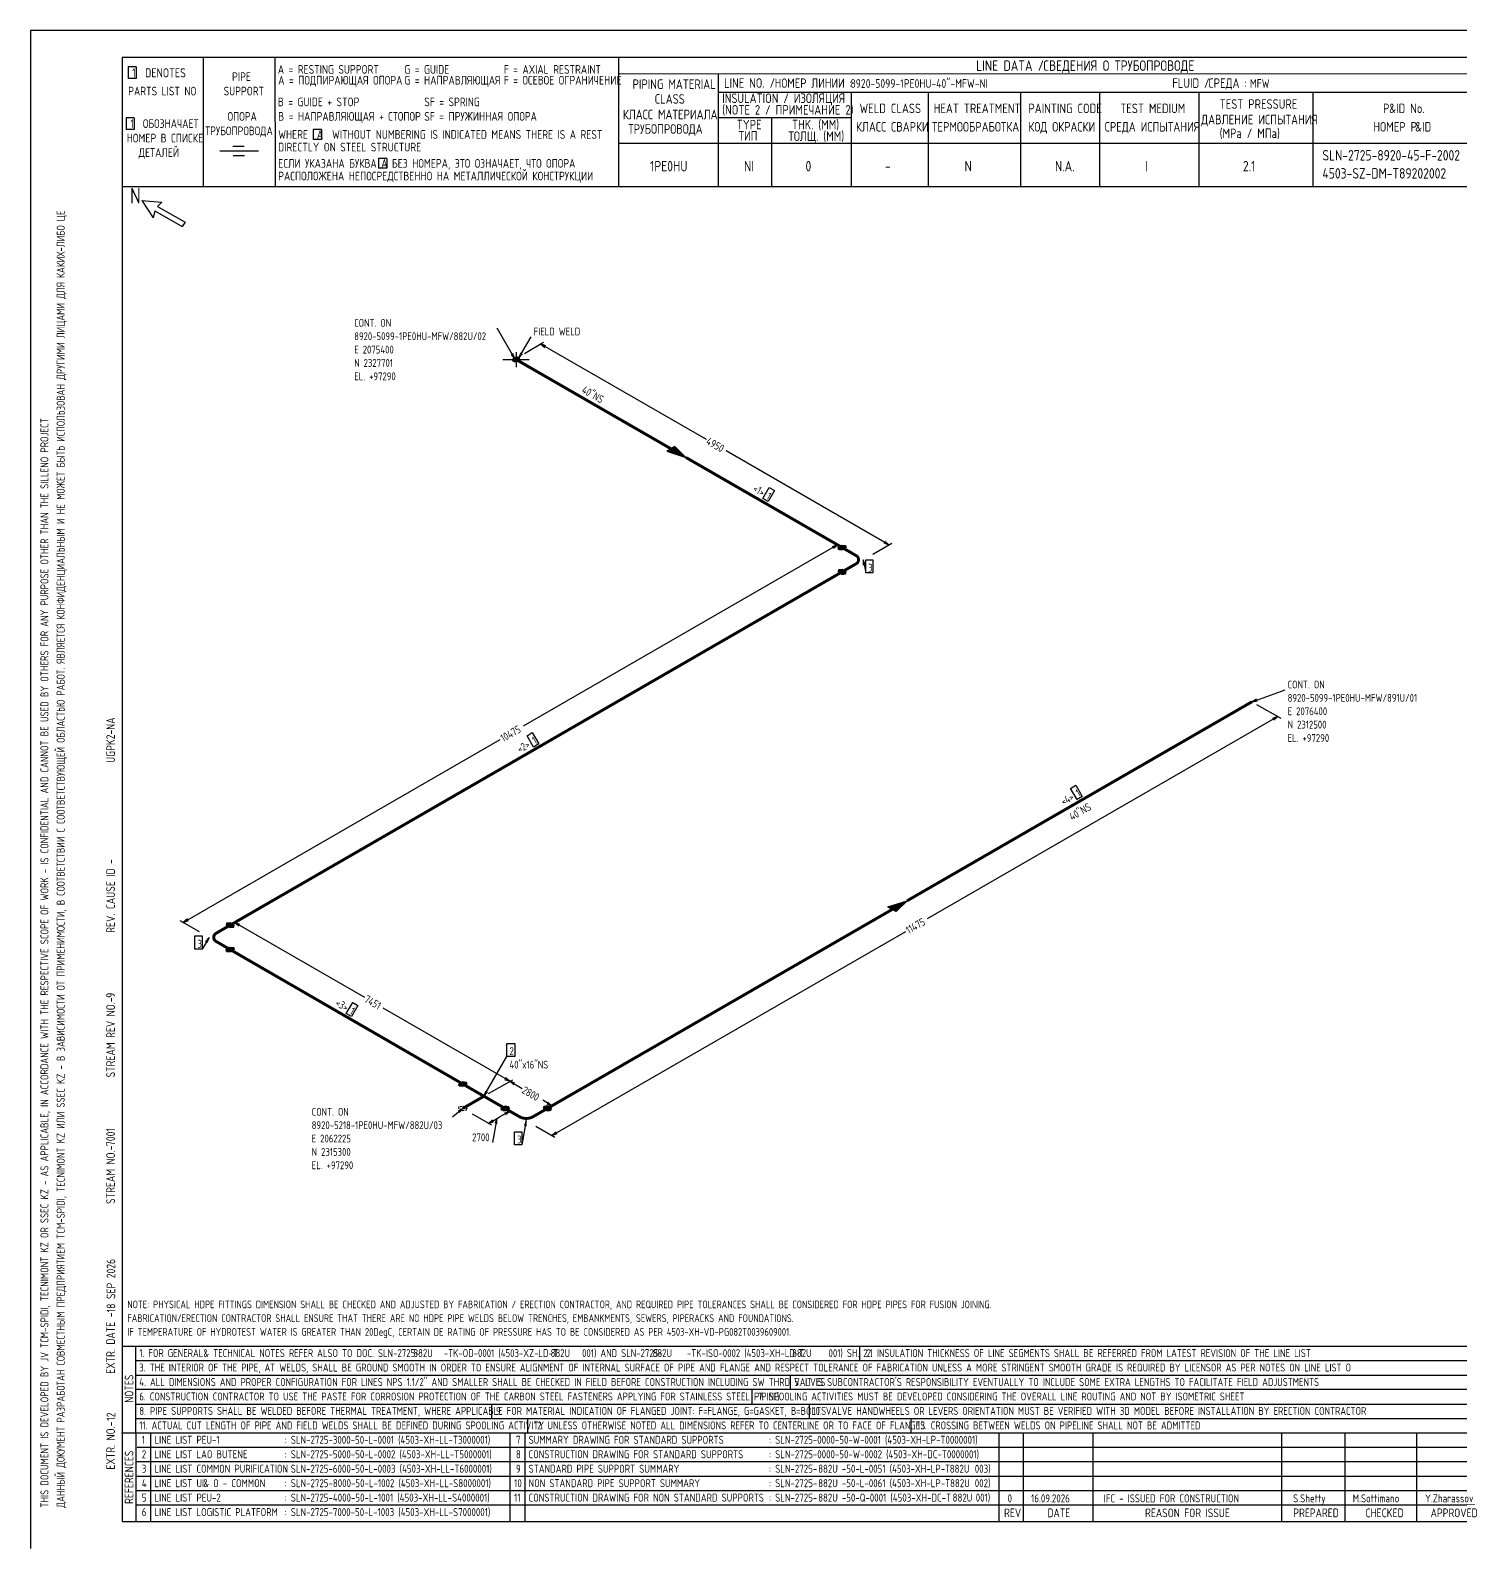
# Model space of a CAD drawing. Extents: x -1005 to 594, y -998 to 420.
# Drawn here: x 0 to 395.7, y 0 to 420 of the extents above; entities that cross this region are included whole.
import ezdxf

# ---------------------------------------------------------------- set-up
doc = ezdxf.new("R2010")
doc.units = 0
doc.linetypes.add('GT100', pattern=[0.8, 0.533333, -0.266667])
doc.styles.add('TTFN17', font='GOST type A')

msp = doc.modelspace()

# ---------------------------------------------------------------- linework, layer by layer
at = {"layer": 'GT_1', "flags": 128}
for points in [[(0, 420), (0, 0)], [(594, 420), (0, 420)], [(589.1, 412.5), (25.4, 412.5)], [(25.4, 412.5), (25.4, 7.5)], [(47.8, 412.5), (47.8, 376.7)], [(67.6, 412.5), (67.7, 376.7)], [(162.7, 412.5), (162.7, 376.7)], [(29.3, 409.9), (27.1, 409.9)], [(27.1, 409.9), (27.1, 406.7)], [(29.3, 409.9), (29.3, 406.7)], [(589.1, 408), (162.7, 407.9)], [(190.3, 407.8), (190.3, 376.7)], [(29.3, 406.7), (27.1, 406.7)], [(190.3, 402.9), (402.7, 402.9)], [(227.1, 402.9), (227.1, 376.7)], [(248.4, 402.9), (248.4, 376.8)], [(273.9, 402.9), (273.9, 376.7)], [(295.8, 402.9), (295.8, 376.7)], [(323.2, 402.9), (323.2, 376.7)], [(354.8, 402.9), (354.8, 376.8)], [(28.7, 395.8), (26.5, 395.8)], [(26.5, 395.8), (26.5, 392.6)], [(28.7, 395.8), (28.7, 392.6)], [(227.1, 395.8), (190.3, 395.8)], [(205, 395.8), (205, 376.7)], [(28.7, 392.6), (26.5, 392.6)], [(80.5, 392.6), (78.2, 392.6)], [(78.2, 392.6), (78.2, 389.8)], [(80.5, 392.6), (80.5, 389.8)], [(63.1, 386.6), (52.4, 386.6)], [(59.1, 387.9), (56, 387.9)], [(80.5, 389.8), (78.2, 389.8)], [(230.2, 388.7), (162.7, 388.7)], [(402.7, 388.7), (226.9, 388.7)], [(59.2, 385.3), (56.1, 385.3)], [(98.6, 384.6), (96.3, 384.6)], [(96.3, 384.6), (96.3, 381.9)], [(98.6, 384.6), (98.6, 381.9)], [(98.6, 381.9), (96.3, 381.9)], [(402.7, 376.7), (25.4, 376.7)], [(30.8, 372.9), (34, 368.1)], [(30.8, 372.9), (36.4, 372.5)], [(34.4, 370.1), (34, 368.1)], [(34.4, 370.1), (42, 365.7)], [(36.4, 372.5), (35.2, 371.3)], [(35.2, 371.3), (42.8, 366.9)], [(42.8, 366.9), (42, 365.7)], [(134.025, 329.15), (129.15, 337.625)], [(135.15, 329.375), (138.525, 335.225)], [(136.65, 330.65), (141.975, 333.725)], [(142.575, 332.75), (141.15, 333.275), (142.275, 332.3)], [(141.15, 333.275), (186.975, 306.875)], [(130.725, 328.925), (138, 328.925)], [(133.05, 330.275), (134.025, 329.15), (133.5, 330.575)], [(133.275, 328.7), (134.025, 328.325), (135.15, 328.55), (135.45, 329.15), (134.775, 329.6), (133.65, 329.375), (133.275, 328.7)], [(133.331, 328.8), (135.275, 328.8)], [(133.442, 329), (135.375, 329)], [(133.475, 328.6), (135.175, 328.6)], [(133.553, 329.2), (135.375, 329.2)], [(133.775, 329.4), (135.075, 329.4)], [(133.875, 328.4), (134.4, 328.4)], [(134.4, 331.025), (134.4, 326.825)], [(135.675, 330.8), (135.15, 329.375), (136.125, 330.5)], [(177.225, 304.25), (176.025, 303.575), (181.35, 301.85), (178.275, 304.85), (176.175, 303.65), (180.975, 302.075), (178.2, 304.775), (176.325, 303.725), (180.525, 302.3), (178.05, 304.7), (176.475, 303.8), (180.15, 302.6), (177.9, 304.625), (176.625, 303.95), (179.775, 302.75), (177.75, 304.55), (176.775, 304.025), (179.325, 303.05), (177.6, 304.475), (176.925, 304.1), (179.025, 303.2), (177.45, 304.4), (177.075, 304.175), (178.575, 303.5), (177.3, 304.325), (177.225, 304.25), (181.35, 301.85)], [(237.525, 277.7), (192.525, 303.65)], [(204.375, 293.525), (205.875, 292.7), (204.075, 289.625), (202.65, 290.525), (204.375, 293.525)], [(223.275, 277.7), (136.35, 227.525)], [(222.15, 276.725), (223.275, 277.7), (221.85, 277.175)], [(227.775, 275.075), (222.45, 278.15)], [(224.55, 276.275), (223.575, 276.425), (223.425, 276.95), (224.55, 277.625), (225.525, 277.475), (225.675, 276.95), (224.55, 276.275)], [(223.842, 277.2), (225.604, 277.2)], [(224.175, 277.4), (225.546, 277.4)], [(233.025, 275.075), (238.35, 278.15)], [(236.1, 278.225), (237.525, 277.7), (236.4, 278.675)], [(223.468, 276.8), (225.425, 276.8)], [(223.508, 277), (225.661, 277)], [(223.525, 276.6), (225.092, 276.6)], [(223.738, 276.4), (224.758, 276.4)], [(230.925, 272.15), (230.4, 273.575), (230.4, 272.075)], [(230.4, 273.575), (231.075, 269.9)], [(231.075, 273.5), (233.1, 273.5), (233.1, 269.9), (231.075, 269.9), (231.075, 273.5)], [(224.55, 269.525), (225.525, 269.675), (225.675, 270.2), (224.55, 270.875), (223.575, 270.725), (223.425, 270.2), (224.55, 269.525)], [(223.425, 270.2), (225.675, 270.2)], [(223.482, 270.4), (225.342, 270.4)], [(223.539, 270.6), (225.008, 270.6)], [(223.758, 270), (225.618, 270)], [(224.062, 270.8), (224.675, 270.8)], [(224.092, 269.8), (225.561, 269.8)], [(224.425, 269.6), (225.037, 269.6)], [(337.95, 234.275), (347.1, 237.575)], [(339.225, 235.025), (337.95, 234.275), (339.45, 234.5)], [(339.225, 233.525), (345.9, 229.7)], [(345.075, 230.15), (248.1, 174.2)], [(343.95, 229.175), (345.075, 230.15), (343.65, 229.625)], [(42.3, 173.225), (129.975, 223.85)], [(137.4, 224.825), (138.825, 225.725), (140.625, 222.65), (139.2, 221.75), (137.4, 224.825)], [(287.775, 210.275), (289.2, 211.175), (291, 208.1), (289.575, 207.2), (287.775, 210.275)], [(238.425, 176.825), (237.225, 177.5), (242.55, 179.225), (239.475, 176.225), (237.375, 177.425), (242.175, 179), (239.4, 176.3), (237.525, 177.35), (241.725, 178.775), (239.25, 176.375), (237.675, 177.275), (241.35, 178.475), (239.1, 176.45), (237.825, 177.125), (240.975, 178.325), (238.95, 176.525), (237.975, 177.05), (240.525, 178.025), (238.8, 176.6), (238.125, 176.975), (240.225, 177.875), (238.65, 176.675), (238.275, 176.9), (239.775, 177.575), (238.5, 176.75), (238.425, 176.825), (242.55, 179.225)], [(46.8, 170.6), (41.475, 173.675)], [(43.425, 174.2), (42.3, 173.225), (43.725, 173.75)], [(52.05, 170.6), (57.375, 173.675)], [(55.275, 171.8), (56.25, 171.95), (56.4, 172.475), (55.275, 173.15), (54.3, 173), (54.15, 172.475), (55.275, 171.8)], [(54.186, 172.6), (56.192, 172.6)], [(54.243, 172.8), (55.858, 172.8)], [(54.275, 172.4), (56.379, 172.4)], [(54.3, 173), (55.525, 173)], [(57.975, 172.7), (56.55, 173.225), (57.675, 172.25)], [(56.55, 173.225), (92.475, 152.525)], [(45.525, 169.475), (47.55, 169.475), (47.55, 165.875), (45.525, 165.875), (45.525, 169.475)], [(49.425, 169.1), (47.55, 165.875)], [(48.9, 167.675), (49.425, 169.1), (48.45, 167.975)], [(54.608, 172.2), (56.321, 172.2)], [(54.942, 172), (56.264, 172)], [(144.3, 114.275), (242.175, 170.75)], [(55.275, 165.05), (54.3, 165.2), (54.15, 165.725), (55.275, 166.4), (56.25, 166.25), (56.4, 165.725), (55.275, 165.05)], [(54.186, 165.6), (56.192, 165.6)], [(54.243, 165.4), (55.858, 165.4)], [(54.275, 165.8), (56.379, 165.8)], [(54.3, 165.2), (55.525, 165.2)], [(54.608, 166), (56.321, 166)], [(54.942, 166.2), (56.264, 166.2)], [(89.175, 151.1), (90.6, 150.275), (88.875, 147.2), (87.375, 148.025), (89.175, 151.1)], [(132.6, 129.275), (97.575, 149.525)], [(131.85, 139.775), (134.025, 139.775), (134.025, 136.175), (131.85, 136.175), (131.85, 139.775)], [(125.475, 125.15), (131.85, 136.175)], [(131.175, 129.8), (132.6, 129.275), (131.475, 130.25)], [(119.625, 127.85), (118.65, 128), (118.5, 128.525), (119.625, 129.2), (120.6, 129.05), (120.75, 128.525), (119.625, 127.85)], [(118.536, 128.4), (120.542, 128.4)], [(118.593, 128.2), (120.208, 128.2)], [(118.625, 128.6), (120.729, 128.6)], [(118.65, 128), (119.875, 128)], [(118.958, 128.8), (120.671, 128.8)], [(119.292, 129), (120.614, 129)], [(126, 126.575), (125.475, 125.15), (126.45, 126.275)], [(126.75, 125.9), (133.425, 129.725)], [(126.75, 125.9), (133.425, 129.725)], [(134.025, 128.75), (132.6, 129.275), (133.725, 128.3)], [(132.6, 129.275), (136.05, 127.325)], [(126.75, 124.4), (133.425, 120.575)], [(131.325, 121.1), (130.35, 121.25), (130.2, 121.775), (131.325, 122.45), (132.3, 122.3), (132.45, 121.775), (131.325, 121.1)], [(130.575, 122), (132.386, 122)], [(130.908, 122.2), (132.329, 122.2)], [(139.8, 119.9), (145.125, 122.975)], [(144.3, 122.525), (141.75, 124.025)], [(143.025, 122.45), (142.05, 122.3), (141.9, 121.775), (143.025, 121.1), (144, 121.25), (144.15, 121.775), (143.025, 122.45)], [(141.964, 122), (143.775, 122)], [(142.021, 122.2), (143.442, 122.2)], [(142.875, 123.05), (144.3, 122.525), (143.175, 123.5)], [(119.625, 121.775), (116.775, 119.375)], [(118.65, 120.65), (119.625, 121.775), (118.35, 121.025)], [(122.25, 120.275), (127.575, 117.2)], [(126.75, 117.65), (129.675, 119.375)], [(127.875, 118.625), (126.75, 117.65), (128.175, 118.175)], [(129.075, 119), (127.875, 112.325)], [(129.075, 117.5), (129.075, 119), (128.55, 117.575)], [(132.6, 121.025), (129.675, 119.375)], [(130.242, 121.8), (132.443, 121.8)], [(130.25, 121.6), (132.158, 121.6)], [(130.307, 121.4), (131.825, 121.4)], [(130.675, 121.2), (131.492, 121.2)], [(131.475, 120.05), (132.6, 121.025), (131.175, 120.5)], [(137.175, 118.4), (135.975, 111.725)], [(137.175, 116.9), (137.175, 118.4), (136.65, 116.975)], [(141.907, 121.8), (144.108, 121.8)], [(142.192, 121.6), (144.1, 121.6)], [(142.525, 121.4), (144.043, 121.4)], [(142.858, 121.2), (143.675, 121.2)], [(133.95, 115.325), (135.975, 115.325), (135.975, 111.725), (133.95, 111.725), (133.95, 115.325)], [(139.8, 116.9), (145.125, 113.825)], [(145.425, 115.25), (144.3, 114.275), (145.725, 114.8)], [(25.3, 56), (402.7, 56)], [(29.1, 56), (29.2, 7.5)], [(229.4, 56), (229.4, 52)], [(29.1, 52), (402.7, 52)], [(29.1, 48), (402.7, 48)], [(210.2, 48), (210.2, 44)], [(402.7, 44), (29.1, 44)], [(199.6, 44), (199.6, 40)], [(29.2, 40), (402.7, 40)], [(127.6, 40), (127.6, 36)], [(215.4, 40), (215.4, 36)], [(29.1, 36), (402.7, 36)], [(137.5, 36), (137.5, 32)], [(243.6, 36), (243.6, 32)], [(25.2, 32), (402.7, 32)], [(33.2, 32), (33.2, 7.6)], [(132.6, 32), (132.6, 7.6)], [(136.8, 32), (136.8, 7.6)], [(267.9, 32), (267.9, 7.5)], [(274.6, 32), (274.6, 7.5)], [(293.9, 32), (293.9, 7.5)], [(346.1, 32), (346.1, 7.5)], [(363.6, 32), (363.6, 7.5)], [(383.5, 32), (383.5, 7.5)], [(402.7, 28), (29.5, 28)], [(402.7, 24), (29.1, 24)], [(402.7, 20), (29.1, 20)], [(402.7, 16), (29.1, 16)], [(402.7, 12), (29.2, 12)], [(25.4, 7.5), (589.1, 7.5)], [(0, 0), (0, 0)]]:
    msp.add_lwpolyline(points, dxfattribs=at)
at = {"layer": 'GT_1', "const_width": 0.8, "flags": 128}
for points in [[(134.025, 329.15), (177.225, 304.25)], [(181.35, 301.85), (224.55, 276.95)], [(224.55, 276.95), (228.45, 274.7)], [(224.55, 270.2), (55.275, 172.475)], [(228.45, 272.45), (224.55, 270.2)], [(242.55, 179.225), (337.95, 234.275)], [(143.025, 121.775), (238.425, 176.825)], [(55.275, 172.475), (51.375, 170.225)], [(51.375, 167.975), (55.275, 165.725)], [(55.275, 165.725), (119.625, 128.525)], [(119.625, 128.525), (125.475, 125.15)], [(125.475, 125.15), (119.625, 121.775)], [(125.475, 125.15), (131.325, 121.775)], [(131.325, 121.775), (135.225, 119.525)], [(139.125, 119.525), (143.025, 121.775)]]:
    msp.add_lwpolyline(points, dxfattribs=at)
for points in [[(228.45, 274.7, -0.57736), (228.45, 272.45)], [(51.375, 170.225, 0.57736), (51.375, 167.975)], [(135.225, 119.525, 0.267941), (139.125, 119.525)]]:
    msp.add_lwpolyline(points, format="xyb", dxfattribs=at)
at = {"layer": 'GT_1', "linetype": 'GT100', "flags": 128}
msp.add_lwpolyline([(118.5, 121.775), (118.65, 122.3), (119.625, 122.45), (120.75, 121.775), (120.6, 121.25), (119.625, 121.1), (118.5, 121.775)], dxfattribs=at)

# ---------------------------------------------------------------- texts
at = {"layer": 'GT_1', "style": 'TTFN17'}
for s, height, p in [('LINE DATA /', 2.8875, (261.633, 408.8)), ('СВЕДЕНИЯ О ТРУБОПРОВОДЕ', 2.8875, (280.233, 408.8)), (' 1  DENOTES', 2.5025, (26.875, 407)), (' PIPE', 2.4062, (54.561, 406)), ('A = RESTING SUPPORT', 2.40625, (68.461, 408)), ('A = ПОДПИРАЮЩАЯ ОПОРА', 2.40625, (68.561, 405)), ('G = GUIDE', 2.4062, (103.461, 408)), ('G = НАПРАВЛЯЮЩАЯ', 2.40625, (103.461, 405)), ('F = AXIAL RESTRAINT', 2.40625, (130.961, 408)), ('F = ОСЕВОЕ ОГРАНИЧЕНИЕ', 2.40625, (130.961, 405)), ('PARTS LIST NO', 2.40625, (27.061, 402)), ('SUPPORT', 2.4062, (53.461, 402)), ('PIPING MATERIAL', 2.64687, (166.597, 403.8)), ('LINE NO. /', 2.6469, (191.897, 404.1)), ('НОМЕР ЛИНИИ :', 2.59875, (205.89, 404.1)), ('8920-5099-1PE0HU-40"-MFW-NI', 2.40625, (226.861, 404.1)), ('FLUID /', 2.6469, (315.897, 404.1)), ('СРЕДА :', 2.6469, (325.897, 404.1)), ('MFW', 2.4062, (337.361, 404.1)), ('B = GUIDE + STOP', 2.40625, (68.461, 399)), ('SF = SPRING', 2.40625, (108.961, 399)), ('CLASS', 2.6469, (172.697, 399.7)), ('(NOTE 2 / ПРИМЕЧАНИЕ 2)', 2.64687, (191.397, 396.7)), ('INSULATION / ИЗОЛЯЦИЯ', 2.64687, (191.397, 399.9)), ('WELD CLASS', 2.6469, (229.397, 397.1)), ('HEAT TREATMENT', 2.64687, (249.897, 397.1)), ('PAINTING CODE', 2.64687, (276.097, 397.1)), ('TEST MEDIUM', 2.64687, (301.497, 397.1)), ('TEST PRESSURE', 2.64687, (328.997, 398.3)), ('P', 2.647, (374.197, 397.1)), ('&ID No.', 2.6469, (375.908, 397.1)), (' 1  ОБОЗНАЧАЕТ', 2.40625, (26.461, 393)), ('ОПОРА', 2.4062, (54.561, 395)), ('B = НАПРАВЛЯЮЩАЯ + СТОПОР', 2.40625, (68.561, 395)), ('SF = ПРУЖИННАЯ ОПОРА', 2.40625, (108.961, 395)), ('КЛАСС МАТЕРИАЛА', 2.64687, (163.897, 395.4)), ('TYPE', 2.6469, (195.397, 392.6)), ('THK. (MM)', 2.6469, (210.697, 392.6)), ('ДАВЛЕНИЕ ИСПЫТАНИЯ', 2.64687, (323.897, 394)), ('НОМЕР В СПИСКЕ', 2.40625, (26.661, 389)), ('ТРУБОПРОВОДА', 2.40625, (48.361, 391)), ('WHERE  A  WITHOUT NUMBERING IS INDICATED MEANS THERE IS A REST', 2.40625, (68.561, 390)), ('ТРУБОПРОВОДА', 2.64687, (165.397, 391.4)), ('ТИП', 2.6469, (195.897, 389.5)), ('ТОЛЩ. (ММ)', 2.6469, (209.697, 389.4)), ('КЛАСС СВАРКИ', 2.64687, (228.397, 392)), ('ТЕРМООБРАБОТКА', 2.64687, (249.397, 392)), ('КОД ОКРАСКИ', 2.64687, (276.097, 392)), ('СРЕДА ИСПЫТАНИЯ', 2.64687, (297.197, 392)), ('(MPa / МПа)', 2.64687, (328.997, 390.2)), ('НОМЕР P', 2.6469, (371.497, 392)), ('&ID', 2.6469, (383.097, 392)), ('ДЕТАЛЕЙ', 2.4062, (29.961, 385)), ('DIRECTLY ON STEEL STRUCTURE', 2.40625, (68.561, 386.5)), ('SLN-2725-8920-45-F-2002', 2.8875, (357.433, 384)), ('ЕСЛИ УКАЗАНА БУКВА A БЕЗ НОМЕРА, ЭТО ОЗНАЧАЕТ, ЧТО ОПОРА', 2.40625, (68.561, 382)), ('1PE0HU', 2.8875, (171.433, 381)), ('NI', 2.8875, (197.433, 381)), ('0', 2.888, (214.433, 381)), ('-', 2.888, (236.433, 381)), ('N', 2.888, (258.433, 381)), ('N.A.', 2.8875, (283.433, 381)), ('I', 2.888, (308.433, 381)), ('2.1', 2.8875, (335.433, 381)), ('РАСПОЛОЖЕНА НЕПОСРЕДСТВЕННО НА МЕТАЛЛИЧЕСКОЙ КОНСТРУКЦИИ', 2.40625, (68.561, 378.5)), ('4503-SZ-DM-T89202002', 2.8875, (357.433, 379)), ('N', 4.331, (27.55, 372.1)), ('CONT. ON', 2.1656, (89.579, 338)), ('8920-5099-1PE0HU-MFW/882U/02', 2.16562, (89.579, 334.303)), ('FIELD WELD', 2.1656, (139.225, 335.6)), ('E 2075400', 2.1656, (89.579, 330.605)), ('N 2327701', 2.1656, (89.579, 326.908)), ('EL. +97290', 2.1656, (89.579, 323.21)), ('3', 2.166, (231.775, 270.275)), ('CONT. ON', 2.1656, (347.8, 237.95)), ('8920-5099-1PE0HU-MFW/891U/01', 2.16562, (347.8, 234.253)), ('E 2076400', 2.1656, (347.8, 230.555)), ('N 2312500', 2.1656, (347.8, 226.858)), ('EL. +97290', 2.1656, (347.8, 223.16)), ('3', 2.166, (46.255, 166.25)), ('2', 2.166, (132.55, 136.55)), ('40"x16"NS', 2.1656, (132.55, 132.8)), ('CONT. ON', 2.1656, (77.825, 119.75)), ('8920-5218-1PE0HU-MFW/882U/03', 2.16562, (77.825, 116.053)), ('E 2062225', 2.1656, (77.825, 112.355)), ('2700', 2.1656, (122.225, 112.7)), ('3', 2.166, (134.68, 112.1)), ('N 2315300', 2.1656, (77.825, 108.658)), ('EL. +97290', 2.1656, (77.825, 104.96)), ('NOTE: PHYSICAL HDPE FITTINGS DIMENSION SHALL BE CHECKED AND ADJUSTED BY FABRICATION / ERECTION CONTRACTOR, AND REQUIRED PIPE TOLERANCES SHALL BE CONSIDERED FOR HDPE PIPES FOR FUSION JOINING.', 2.1175, (26.818, 66.5)), ('FABRICATION/ERECTION CONTRACTOR SHALL ENSURE THAT THERE ARE NO HDPE PIPE WELDS BELOW TRENCHES, EMBANKMENTS, SEWERS, PIPERACKS AND FOUNDATIONS.', 2.1175, (26.818, 62.7)), ('IF TEMPERATURE OF HYDROTEST WATER IS GREATER THAN 20DegC, CERTAIN DE RATING OF PRESSURE HAS TO BE CONSIDERED AS PER 4503-XH-VD-PG082T0039609001.', 2.1175, (26.818, 58.9)), ('1. FOR GENERAL', 2.18487, (30.128, 53)), ('& TECHNICAL NOTES REFER ALSO TO DOC. SLN-2725-      -TK-OD-0001 (4503-XZ-LD-T      001) AND SLN-2725-      -TK-ISO-0002 (4503-XH-LD-T      001) SH. 2.1', 2.18487, (47.868, 53)), ('882U', 2.1849, (105.928, 53)), ('882U', 2.1849, (143.928, 53)), ('882U', 2.1849, (172.128, 53)), ('882U', 2.1849, (210.728, 53)), ('2. INSULATION THICKNESS OF LINE SEGMENTS SHALL BE REFERRED FROM LATEST REVISION OF THE LINE LIST', 2.18487, (231.328, 53)), ('3. THE INTERIOR OF THE PIPE, AT WELDS, SHALL BE GROUND SMOOTH IN ORDER TO ENSURE ALIGNMENT OF INTERNAL SURFACE OF PIPE AND FLANGE AND RESPECT TOLERANCE OF FABRICATION UNLESS A MORE STRINGENT SMOOTH GRADE IS REQUIRED BY LICENSOR AS PER NOTES ON LINE LIST O', 2.18487, (30.128, 49)), ('4. ALL DIMENSIONS AND PROPER CONFIGURATION FOR LINES NPS 1.1/2" AND SMALLER SHALL BE CHECKED IN FIELD BEFORE CONSTRUCTION INCLUDING SW THRD VALVES', 2.18487, (30.128, 45)), ("5. IT IS SUBCONTRACTOR'S RESPONSIBILITY EVENTUALLY TO INCLUDE SOME EXTRA LENGTHS TO FACILITATE FIELD ADJUSTMENTS", 2.18487, (211.328, 45)), ('6. CONSTRUCTION CONTRACTOR TO USE THE PASTE FOR CORROSION PROTECTION OF THE CARBON STEEL FASTENERS APPLYING FOR STAINLESS STEEL PIPING', 2.18487, (30.128, 41)), ('7. SPOOLING ACTIVITIES MUST BE DEVELOPED CONSIDERING THE OVERALL LINE ROUTING AND NOT BY ISOMETRIC SHEET', 2.18487, (201.328, 41)), ('8. PIPE SUPPORTS SHALL BE WELDED BEFORE THERMAL TREATMENT, WHERE APPLICABLE', 2.18487, (30.128, 37)), ('9. FOR MATERIAL INDICATION OF FLANGED JOINT: F=FLANGE, G=GASKET, B=BOLTS', 2.18487, (128.828, 37)), ('10. VALVE HANDWHEELS OR LEVERS ORIENTATION MUST BE VERIFIED WITH 3D MODEL BEFORE INSTALLATION BY ERECTION CONTRACTOR', 2.18487, (216.328, 37)), ('11. ACTUAL CUT LENGTH OF PIPE AND FIELD WELDS SHALL BE DEFINED DURING SPOOLING ACTIVITY', 2.18487, (30.128, 33)), ('12. UNLESS OTHERWISE NOTED ALL DIMENSIONS REFER TO CENTERLINE OR TO FACE OF FLANGES', 2.18487, (139.328, 33)), ('13. CROSSING BETWEEN WELDS ON PIPELINE SHALL NOT BE ADMITTED', 2.18487, (245.328, 33)), ('1', 2.214, (30.832, 29)), ('LINE LIST PEU-1', 2.21375, (34.332, 29)), (': SLN-2725-3000-50-L-0001 (4503-XH-LL-T3000001)', 2.21375, (70.332, 29)), ('7', 2.214, (134.332, 29)), ('SUMMARY DRAWING FOR STANDARD SUPPORTS', 2.21375, (137.832, 29)), (': SLN-2725-0000-50-W-0001 (4503-XH-LP-T0000001)', 2.21375, (204.332, 29)), ('2', 2.214, (30.832, 25)), ('LINE LIST LAO BUTENE', 2.21375, (34.332, 25)), (': SLN-2725-5000-50-L-0002 (4503-XH-LL-T5000001)', 2.21375, (70.332, 25)), ('8', 2.214, (134.332, 25)), ('CONSTRUCTION DRAWING FOR STANDARD SUPPORTS', 2.21375, (137.832, 25)), (': SLN-2725-0000-50-W-0002 (4503-XH-DC-T0000001)', 2.21375, (204.332, 25)), ('3', 2.214, (30.832, 21)), ('LINE LIST COMMON PURIFICATION', 2.21375, (34.332, 21)), (': SLN-2725-6000-50-L-0003 (4503-XH-LL-T6000001)', 2.21375, (70.332, 21)), ('9', 2.214, (134.332, 21)), ('STANDARD PIPE SUPPORT SUMMARY', 2.21375, (137.832, 21)), (': SLN-2725-      -50-L-0051 (4503-XH-LP-T      003)', 2.21375, (204.332, 21)), ('882U', 2.2138, (217.932, 21)), ('882U', 2.2138, (254.332, 21)), ('4', 2.214, (30.832, 17)), ('LINE LIST UI', 2.21375, (34.332, 17)), ('& O - COMMON', 2.21375, (47.849, 17)), (': SLN-2725-8000-50-L-1002 (4503-XH-LL-S8000001)', 2.21375, (70.332, 17)), ('10', 2.2138, (133.832, 17)), ('NON STANDARD PIPE SUPPORT SUMMARY', 2.21375, (137.832, 17)), (': SLN-2725-      -50-L-0061 (4503-XH-LP-T      002)', 2.21375, (204.332, 17)), ('882U', 2.2138, (217.932, 17)), ('882U', 2.2138, (254.432, 17)), ('5', 2.214, (30.832, 13)), ('LINE LIST PEU-2', 2.21375, (34.332, 13)), (': SLN-2725-4000-50-L-1001 (4503-XH-LL-S4000001)', 2.21375, (70.332, 13)), ('11', 2.2138, (133.832, 13)), ('CONSTRUCTION DRAWING FOR NON STANDARD SUPPORTS', 2.21375, (137.832, 13)), (': SLN-2725-      -50-Q-0001 (4503-XH-DC-T      001)', 2.21375, (204.332, 13)), ('882U', 2.2138, (217.932, 13)), ('882U', 2.2138, (255.132, 13)), ('0', 2.214, (270.332, 12.8)), ('16.09.2026', 2.2138, (276.832, 12.8)), ('IFC - ISSUED FOR CONSTRUCTION', 2.21375, (296.932, 12.8)), ('S.Shetty', 2.2138, (349.332, 12.8)), ('M.Sottimano', 2.21375, (365.832, 12.8)), ('Y.Zharassov', 2.21375, (385.832, 12.8)), ('6', 2.214, (30.832, 9)), ('LINE LIST LOGISTIC PLATFORM', 2.21375, (34.332, 9)), (': SLN-2725-7000-50-L-1003 (4503-XH-LL-S7000001)', 2.21375, (70.332, 9)), ('REV', 2.4062, (269.361, 8.7)), ('DATE', 2.4062, (281.361, 8.7)), ('REASON FOR ISSUE', 2.40625, (308.361, 8.7)), ('PREPARED', 2.4062, (349.361, 8.7)), ('CHECKED', 2.4062, (369.361, 8.7)), ('APPROVED', 2.4062, (387.361, 8.7))]:
    msp.add_text(s, height=height, dxfattribs=at).set_placement(p)
for s, height, rotation, p in [('ДАННЫЙ ДОКУМЕНТ РАЗРАБОТАН СОВМЕСТНЫМ ПРЕДПРИЯТИЕМ TCM-SPIDI, TECNIMONT KZ ИЛИ SSEC KZ - В ЗАВИСИМОСТИ ОТ ПРИМЕНИМОСТИ, В СООТВЕТСТВИИ С СООТВЕТСТВУЮЩЕЙ ОБЛАСТЬЮ РАБОТ. ЯВЛЯЕТСЯ КОНФИДЕНЦИАЛЬНЫМ И НЕ МОЖЕТ БЫТЬ ИСПОЛЬЗОВАН ДРУГИМИ ЛИЦАМИ ДЛЯ КАКИХ-ЛИБО ЦЕ', 2.21375, 90, (9.5, 11.332)), ('40"NS', 2.1656, -30, (152.293, 319.923)), ('THIS DOCUMENT IS DEVELOPED BY JV TCM-SPIDI, TECNIMONT KZ OR SSEC KZ - AS APPLICABLE, IN ACCORDANCE WITH THE RESPECTIVE SCOPE OF WORK - IS CONFIDENTIAL AND CANNOT BE USED BY OTHERS FOR ANY PURPOSE OTHER THAN THE SILLENO PROJECT', 2.21375, 90, (5, 11.332)), ('4950', 2.1656, -30, (186.718, 305.712)), ('<1>', 2.1656, -30, (199.618, 292.623)), ('1', 2.166, -30, (203.393, 290.443)), ('UGPK2-NA', 2.4062, 90, (23.4, 217.361)), ('10475', 2.1656, 30, (130.849, 223.056)), ('<2>', 2.1656, 30, (135.418, 220.026)), ('1', 2.166, 30, (139.596, 222.438)), ('1', 2.166, 30, (289.971, 207.888)), ('<4>', 2.1656, 30, (285.793, 205.476)), ('40"NS', 2.1656, 30, (288.177, 201.347)), ('REV. CAUSE ID -', 2.40625, 90, (23.4, 170.361)), ('11475', 2.1656, 30, (242.99, 169.922)), ('STREAM REV NO.-', 2.40625, 90, (23.4, 130.361)), ('9', 2.406, 90, (23.4, 152.361)), ('<3>', 2.1656, -30, (84.118, 150.348)), ('7451', 2.1656, -30, (92.157, 151.358)), ('1', 2.166, -30, (88.162, 148.013)), ('2800', 2.1656, -30, (135.764, 126.163)), ('7001', 2.4062, 90, (23.4, 111.361)), ('STREAM NO.-', 2.40625, 90, (23.4, 95.361)), ('18 SEP 2026', 2.40625, 90, (23.5, 65.361)), ('EXTR. DATE -', 2.40625, 90, (23.4, 48.361)), ('NOTES', 2.4062, 90, (28.5, 40.361)), ('EXTR. NO.-', 2.4062, 90, (23.4, 21.861)), ('12', 2.4062, 90, (23.5, 35.361)), ('REFERENCES', 2.4062, 90, (28.5, 12.361))]:
    msp.add_text(s, height=height, rotation=rotation, dxfattribs=at).set_placement(p)

doc.saveas('drawing.dxf')
